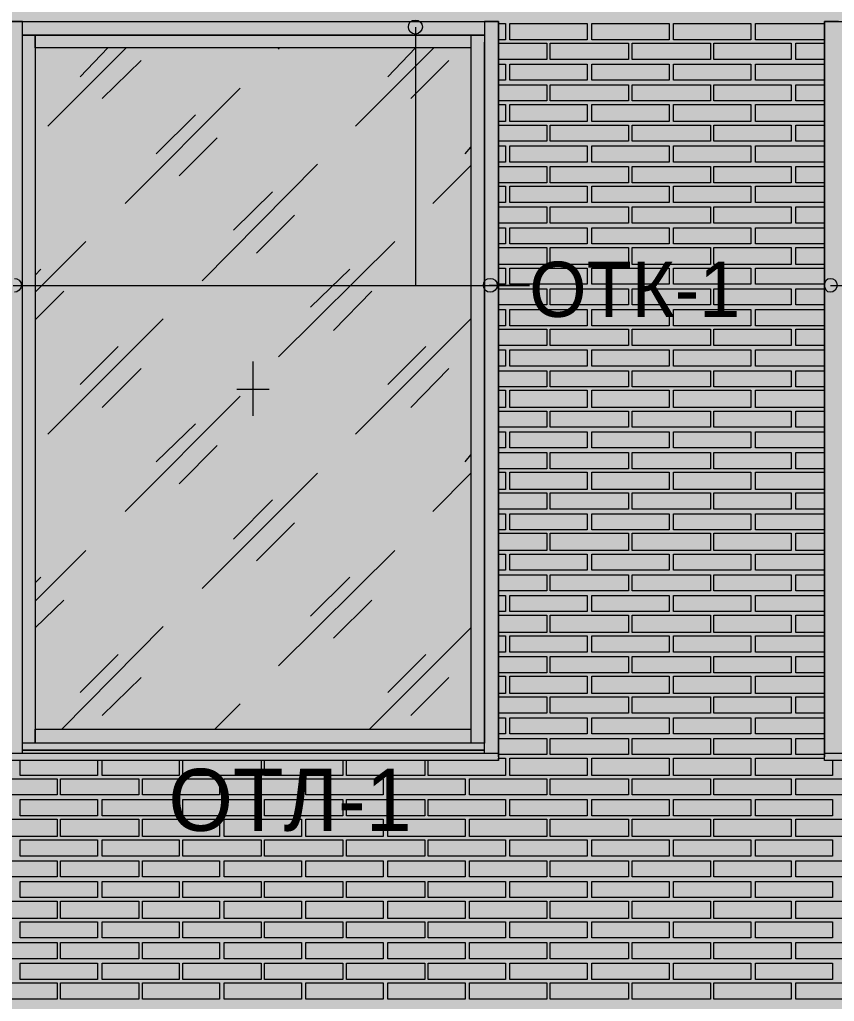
# Model space of a CAD drawing. Header units: millimetres. Extents: x -28928 to 100580, y -22867 to 36490.
# Drawn here: x 35031 to 38022, y 24390 to 27993 of the extents above; entities that cross this region are included whole.
import ezdxf

# ---------------------------------------------------------------- set-up
doc = ezdxf.new("R2010")
doc.units = ezdxf.units.MM
doc.layers.add('PDF _Геометрия', color=7, linetype='Continuous', true_color=0x8f8e8d)
doc.layers.add('PDF _Сплошная заливка', color=7, linetype='Continuous', true_color=0xffffff)
doc.layers.add('PDF _Текст', color=7, linetype='Continuous')

msp = doc.modelspace()

# ---------------------------------------------------------------- hatches: boundary and pattern name
at = {"layer": 'PDF _Сплошная заливка', "true_color": 0xdcd6cf, "transparency": 33554559}
msp.add_hatch(color=254, dxfattribs=at).paths.add_polyline_path([(19133.7, 30089.1), (19133.7, 16343.4), (52641.4, 16343.4), (52641.4, 30089.1)])

# ---------------------------------------------------------------- linework, layer by layer
at = {"layer": 'PDF _Геометрия', "color": 7, "lineweight": 9}
for points in [[(35041.4, 25299.9), (35041.4, 25363.4), (35041.4, 27910.3), (35041.4, 27986.4), (34990.7, 27986.4), (34990.7, 27910.3), (34990.7, 25363.4), (34990.7, 25287.2), (34990.7, 27986.4), (36788.7, 27986.4), (36788.7, 25287.2), (36788.7, 25363.4), (36788.7, 27910.3), (36788.7, 27986.4), (36738, 27986.4), (36738, 27910.3)], [(36484.1, 27965.3), (36484.1, 27017.6), (36903, 27017.6), (36754.9, 27017.6)], [(38036.8, 27986.4), (37986.1, 27986.4), (37986.1, 27910.3), (37986.1, 26636.8), (37986.1, 25363.4), (37986.1, 25287.2), (37986.1, 27986.4), (39788.4, 27986.4)], [(36738, 25338), (35041.4, 25338), (35041.4, 27910.3), (35041.4, 27935.7), (35088, 27935.7), (35088, 27910.3), (35088, 25338), (35041.4, 25338)], [(36687.2, 27935.7), (36738, 27935.7)], [(36687.2, 27935.7), (36687.2, 27910.3)], [(35134.5, 27601.4), (35422.2, 27889.1)], [(35253, 27783.4), (35354.5, 27889.1)], [(35980.7, 27884.9), (35984.9, 27889.1)], [(36264.1, 27601.4), (36551.8, 27889.1)], [(36382.6, 27783.4), (36484.1, 27889.1)], [(36687.2, 27910.3), (36687.2, 25338)], [(36738, 25299.9), (36738, 25363.4), (36738, 27910.3), (36738, 25338)], [(35333.4, 27703), (35477.2, 27842.6)], [(36467.2, 27703), (36606.8, 27842.6)], [(35418, 27318), (35841.1, 27741)], [(35532.2, 27499.9), (35676.1, 27643.7)], [(35616.8, 27419.5), (35756.4, 27559.1)], [(36666.1, 27499.9), (36687.2, 27525.3)], [(35701.4, 27034.5), (36124.5, 27461.8)], [(36547.6, 27318), (36687.2, 27457.6)], [(35815.7, 27220.7), (35959.5, 27360.3)], [(35900.3, 27136), (36039.9, 27275.7)], [(35088, 26992.2), (35274.1, 27178.4)], [(35980.7, 26755.3), (36408, 27178.4)], [(35088, 27055.7), (35109.1, 27076.8)], [(36099.1, 26937.2), (36243, 27076.8)], [(35007.6, 27017.6), (36903, 27017.6)], [(35088, 26890.7), (35193.7, 26996.4)], [(36183.7, 26852.6), (36323.4, 26996.4)], [(38007.2, 27017.6), (39898.4, 27017.6)], [(35134.5, 26471.8), (35557.6, 26894.9)], [(36264.1, 26471.8), (36687.2, 26894.9)], [(35253, 26653.7), (35392.6, 26793.4)], [(36382.6, 26653.7), (36522.2, 26793.4)], [(35887.6, 26738.4), (35887.6, 26539.5)], [(35333.4, 26569.1), (35477.2, 26713)], [(36467.2, 26569.1), (36606.8, 26713)], [(35828.4, 26636.8), (35946.8, 26636.8)], [(35418, 26188.4), (35841.1, 26611.4)], [(35532.2, 26370.3), (35676.1, 26509.9)], [(35616.8, 26289.9), (35756.4, 26429.5)], [(36666.1, 26370.3), (36687.2, 26395.7)], [(35701.4, 25904.9), (36124.5, 26328)], [(36547.6, 26188.4), (36687.2, 26328)], [(35815.7, 26086.8), (35959.5, 26230.7)], [(35900.3, 26006.4), (36039.9, 26146)], [(35088, 25858.4), (35274.1, 26044.5)], [(35980.7, 25621.4), (36408, 26044.5)], [(35088, 25926), (35109.1, 25947.2)], [(36099.1, 25803.4), (36243, 25947.2)], [(35088, 25761), (35193.7, 25862.6)], [(36183.7, 25723), (36323.4, 25862.6)], [(35185.3, 25388.7), (35557.6, 25765.3)], [(36314.9, 25388.7), (36687.2, 25761)], [(35253, 25524.1), (35392.6, 25663.7)], [(36382.6, 25524.1), (36522.2, 25663.7)], [(35333.4, 25439.5), (35477.2, 25579.1)], [(36467.2, 25439.5), (36606.8, 25579.1)], [(35748, 25388.7), (35841.1, 25481.8)], [(36738, 25338), (36687.2, 25338)], [(36788.7, 25338), (36788.7, 25312.6), (36788.7, 25299.9), (36788.7, 25274.5), (36788.7, 25283)], [(36788.7, 25299.9), (34990.7, 25299.9), (34990.7, 25304.1)], [(36788.7, 25274.5), (34990.7, 25274.5), (34990.7, 25299.9)], [(36738, 25312.6), (35041.4, 25312.6), (36738, 25312.6)], [(36738, 25312.6), (35041.4, 25312.6)], [(39788.4, 25304.1), (39788.4, 25299.9), (37986.1, 25299.9), (37986.1, 25304.1)], [(39788.4, 25299.9), (39788.4, 25274.5), (37986.1, 25274.5), (37986.1, 25299.9)], [(37986.1, 25274.5), (37986.1, 25283)]]:
    msp.add_lwpolyline(points, dxfattribs=at)
for points in [[(35062.6, 27935.7), (35041.4, 27935.7), (35041.4, 27986.4), (35062.6, 27986.4), (36738, 27986.4), (36738, 27935.7)], [(36687.2, 27889.1), (35088, 27889.1), (35088, 27935.7), (36687.2, 27935.7)], [(36687.2, 25338), (35088, 25338), (35088, 25388.7), (36687.2, 25388.7)]]:
    msp.add_lwpolyline(points, close=True, dxfattribs=at)
at = {"layer": 'PDF _Геометрия', "lineweight": 9}
for points in [[(36788.7, 27978), (36814.1, 27978), (36814.1, 27918.7), (36788.7, 27918.7)], [(37986.1, 27918.7), (37732.2, 27918.7), (37732.2, 27978), (37986.1, 27978)], [(36788.7, 27906), (36822.6, 27906), (36966.4, 27906), (36966.4, 27846.8), (36822.6, 27846.8), (36788.7, 27846.8)], [(37986.1, 27846.8), (37880.3, 27846.8), (37880.3, 27906), (37986.1, 27906)], [(36788.7, 27829.9), (36814.1, 27829.9), (36814.1, 27770.7), (36788.7, 27770.7)], [(37986.1, 27770.7), (37732.2, 27770.7), (37732.2, 27829.9), (37986.1, 27829.9)], [(36788.7, 27753.7), (36822.6, 27753.7), (36966.4, 27753.7), (36966.4, 27694.5), (36822.6, 27694.5), (36788.7, 27694.5)], [(37986.1, 27694.5), (37880.3, 27694.5), (37880.3, 27753.7), (37986.1, 27753.7)], [(36788.7, 27681.8), (36814.1, 27681.8), (36814.1, 27618.4), (36788.7, 27618.4)], [(37986.1, 27618.4), (37732.2, 27618.4), (37732.2, 27681.8), (37986.1, 27681.8)], [(36788.7, 27605.7), (36822.6, 27605.7), (36966.4, 27605.7), (36966.4, 27546.4), (36822.6, 27546.4), (36788.7, 27546.4)], [(37986.1, 27546.4), (37880.3, 27546.4), (37880.3, 27605.7), (37986.1, 27605.7)], [(36788.7, 27529.5), (36814.1, 27529.5), (36814.1, 27470.3), (36788.7, 27470.3)], [(37986.1, 27470.3), (37732.2, 27470.3), (37732.2, 27529.5), (37986.1, 27529.5)], [(36788.7, 27453.4), (36822.6, 27453.4), (36966.4, 27453.4), (36966.4, 27394.1), (36822.6, 27394.1), (36788.7, 27394.1)], [(37986.1, 27394.1), (37880.3, 27394.1), (37880.3, 27453.4), (37986.1, 27453.4)], [(36788.7, 27381.4), (36814.1, 27381.4), (36814.1, 27322.2), (36788.7, 27322.2)], [(37986.1, 27322.2), (37732.2, 27322.2), (37732.2, 27381.4), (37986.1, 27381.4)], [(36788.7, 27305.3), (36822.6, 27305.3), (36966.4, 27305.3), (36966.4, 27246), (36822.6, 27246), (36788.7, 27246)], [(37986.1, 27246), (37880.3, 27246), (37880.3, 27305.3), (37986.1, 27305.3)], [(36788.7, 27229.1), (36814.1, 27229.1), (36814.1, 27169.9), (36788.7, 27169.9)], [(37986.1, 27169.9), (37732.2, 27169.9), (37732.2, 27229.1), (37986.1, 27229.1)], [(36788.7, 27157.2), (36822.6, 27157.2), (36966.4, 27157.2), (36966.4, 27093.7), (36822.6, 27093.7), (36788.7, 27093.7)], [(37986.1, 27093.7), (37880.3, 27093.7), (37880.3, 27157.2), (37986.1, 27157.2)], [(36788.7, 27081), (36814.1, 27081), (36814.1, 27021.8), (36788.7, 27021.8)], [(37986.1, 27021.8), (37732.2, 27021.8), (37732.2, 27081), (37986.1, 27081)], [(36788.7, 27004.9), (36822.6, 27004.9), (36966.4, 27004.9), (36966.4, 26945.7), (36822.6, 26945.7), (36788.7, 26945.7)], [(37986.1, 26945.7), (37880.3, 26945.7), (37880.3, 27004.9), (37986.1, 27004.9)], [(36788.7, 26928.7), (36814.1, 26928.7), (36814.1, 26869.5), (36788.7, 26869.5)], [(37986.1, 26869.5), (37732.2, 26869.5), (37732.2, 26928.7), (37986.1, 26928.7)], [(36788.7, 26856.8), (36822.6, 26856.8), (36966.4, 26856.8), (36966.4, 26797.6), (36822.6, 26797.6), (36788.7, 26797.6)], [(37986.1, 26797.6), (37880.3, 26797.6), (37880.3, 26856.8), (37986.1, 26856.8)], [(36788.7, 26780.7), (36814.1, 26780.7), (36814.1, 26721.4), (36788.7, 26721.4)], [(37986.1, 26721.4), (37732.2, 26721.4), (37732.2, 26780.7), (37986.1, 26780.7)], [(36788.7, 26704.5), (36822.6, 26704.5), (36966.4, 26704.5), (36966.4, 26645.3), (36822.6, 26645.3), (36788.7, 26645.3)], [(37986.1, 26645.3), (37880.3, 26645.3), (37880.3, 26704.5), (37986.1, 26704.5)], [(36788.7, 26632.6), (36814.1, 26632.6), (36814.1, 26569.1), (36788.7, 26569.1)], [(37986.1, 26569.1), (37732.2, 26569.1), (37732.2, 26632.6), (37986.1, 26632.6)], [(36788.7, 26556.4), (36822.6, 26556.4), (36966.4, 26556.4), (36966.4, 26497.2), (36822.6, 26497.2), (36788.7, 26497.2)], [(37986.1, 26497.2), (37880.3, 26497.2), (37880.3, 26556.4), (37986.1, 26556.4)], [(36788.7, 26480.3), (36814.1, 26480.3), (36814.1, 26421), (36788.7, 26421)], [(37986.1, 26421), (37732.2, 26421), (37732.2, 26480.3), (37986.1, 26480.3)], [(36788.7, 26404.1), (36822.6, 26404.1), (36966.4, 26404.1), (36966.4, 26344.9), (36822.6, 26344.9), (36788.7, 26344.9)], [(37986.1, 26344.9), (37880.3, 26344.9), (37880.3, 26404.1), (37986.1, 26404.1)], [(36788.7, 26332.2), (36814.1, 26332.2), (36814.1, 26268.7), (36788.7, 26268.7)], [(37986.1, 26268.7), (37732.2, 26268.7), (37732.2, 26332.2), (37986.1, 26332.2)], [(36788.7, 26256), (36822.6, 26256), (36966.4, 26256), (36966.4, 26196.8), (36822.6, 26196.8), (36788.7, 26196.8)], [(37986.1, 26196.8), (37880.3, 26196.8), (37880.3, 26256), (37986.1, 26256)], [(36788.7, 26179.9), (36814.1, 26179.9), (36814.1, 26120.7), (36788.7, 26120.7)], [(37986.1, 26120.7), (37732.2, 26120.7), (37732.2, 26179.9), (37986.1, 26179.9)], [(36788.7, 26108), (36822.6, 26108), (36966.4, 26108), (36966.4, 26044.5), (36822.6, 26044.5), (36788.7, 26044.5)], [(37986.1, 26044.5), (37880.3, 26044.5), (37880.3, 26108), (37986.1, 26108)], [(36788.7, 26031.8), (36814.1, 26031.8), (36814.1, 25972.6), (36788.7, 25972.6)], [(37986.1, 25972.6), (37732.2, 25972.6), (37732.2, 26031.8), (37986.1, 26031.8)], [(36788.7, 25955.7), (36822.6, 25955.7), (36966.4, 25955.7), (36966.4, 25896.4), (36822.6, 25896.4), (36788.7, 25896.4)], [(37986.1, 25896.4), (37880.3, 25896.4), (37880.3, 25955.7), (37986.1, 25955.7)], [(36788.7, 25879.5), (36814.1, 25879.5), (36814.1, 25820.3), (36788.7, 25820.3)], [(37986.1, 25820.3), (37732.2, 25820.3), (37732.2, 25879.5), (37986.1, 25879.5)], [(36788.7, 25807.6), (36822.6, 25807.6), (36966.4, 25807.6), (36966.4, 25744.1), (36822.6, 25744.1), (36788.7, 25744.1)], [(37986.1, 25744.1), (37880.3, 25744.1), (37880.3, 25807.6), (37986.1, 25807.6)], [(36788.7, 25731.4), (36814.1, 25731.4), (36814.1, 25672.2), (36788.7, 25672.2)], [(37986.1, 25672.2), (37732.2, 25672.2), (37732.2, 25731.4), (37986.1, 25731.4)], [(36788.7, 25655.3), (36822.6, 25655.3), (36966.4, 25655.3), (36966.4, 25596), (36822.6, 25596), (36788.7, 25596)], [(37986.1, 25596), (37880.3, 25596), (37880.3, 25655.3), (37986.1, 25655.3)], [(36788.7, 25583.4), (36814.1, 25583.4), (36814.1, 25519.9), (36788.7, 25519.9)], [(37986.1, 25519.9), (37732.2, 25519.9), (37732.2, 25583.4), (37986.1, 25583.4)], [(36788.7, 25507.2), (36822.6, 25507.2), (36966.4, 25507.2), (36966.4, 25448), (36822.6, 25448), (36788.7, 25448)], [(37986.1, 25448), (37880.3, 25448), (37880.3, 25507.2), (37986.1, 25507.2)], [(36788.7, 25431), (36814.1, 25431), (36814.1, 25371.8), (36788.7, 25371.8)], [(37986.1, 25371.8), (37732.2, 25371.8), (37732.2, 25431), (37986.1, 25431)], [(36788.7, 25354.9), (36822.6, 25354.9), (36966.4, 25354.9), (36966.4, 25295.7), (36822.6, 25295.7), (36788.7, 25295.7)], [(37986.1, 25295.7), (37880.3, 25295.7), (37880.3, 25354.9), (37986.1, 25354.9)], [(35316.4, 25274.5), (35316.4, 25219.5), (35033, 25219.5), (35033, 25274.5)], [(35616.8, 25274.5), (35616.8, 25219.5), (35333.4, 25219.5), (35333.4, 25274.5)], [(35917.2, 25274.5), (35917.2, 25219.5), (35629.5, 25219.5), (35629.5, 25274.5)], [(36217.6, 25274.5), (36217.6, 25219.5), (35929.9, 25219.5), (35929.9, 25274.5)], [(36518, 25274.5), (36518, 25219.5), (36230.3, 25219.5), (36230.3, 25274.5)], [(36788.7, 25283), (36814.1, 25283), (36814.1, 25219.5), (36530.7, 25219.5), (36530.7, 25274.5)], [(38015.7, 25274.5), (38015.7, 25219.5), (37732.2, 25219.5), (37732.2, 25283), (37986.1, 25283)]]:
    msp.add_lwpolyline(points, dxfattribs=at)
for points in [[(37114.5, 27978), (37114.5, 27918.7), (36831.1, 27918.7), (36831.1, 27978)], [(37414.9, 27978), (37414.9, 27918.7), (37131.4, 27918.7), (37131.4, 27978)], [(37715.3, 27978), (37715.3, 27918.7), (37431.8, 27918.7), (37431.8, 27978)], [(37266.8, 27846.8), (37123, 27846.8), (36979.1, 27846.8), (36979.1, 27906), (37123, 27906), (37266.8, 27906)], [(37567.2, 27846.8), (37423.4, 27846.8), (37279.5, 27846.8), (37279.5, 27906), (37423.4, 27906), (37567.2, 27906)], [(37863.4, 27846.8), (37723.7, 27846.8), (37579.9, 27846.8), (37579.9, 27906), (37723.7, 27906), (37863.4, 27906)], [(37114.5, 27829.9), (37114.5, 27770.7), (36831.1, 27770.7), (36831.1, 27829.9)], [(37414.9, 27829.9), (37414.9, 27770.7), (37131.4, 27770.7), (37131.4, 27829.9)], [(37715.3, 27829.9), (37715.3, 27770.7), (37431.8, 27770.7), (37431.8, 27829.9)], [(37266.8, 27694.5), (37123, 27694.5), (36979.1, 27694.5), (36979.1, 27753.7), (37123, 27753.7), (37266.8, 27753.7)], [(37567.2, 27694.5), (37423.4, 27694.5), (37279.5, 27694.5), (37279.5, 27753.7), (37423.4, 27753.7), (37567.2, 27753.7)], [(37863.4, 27694.5), (37723.7, 27694.5), (37579.9, 27694.5), (37579.9, 27753.7), (37723.7, 27753.7), (37863.4, 27753.7)], [(37114.5, 27681.8), (37114.5, 27618.4), (36831.1, 27618.4), (36831.1, 27681.8)], [(37414.9, 27681.8), (37414.9, 27618.4), (37131.4, 27618.4), (37131.4, 27681.8)], [(37715.3, 27681.8), (37715.3, 27618.4), (37431.8, 27618.4), (37431.8, 27681.8)], [(37266.8, 27546.4), (37123, 27546.4), (36979.1, 27546.4), (36979.1, 27605.7), (37123, 27605.7), (37266.8, 27605.7)], [(37567.2, 27546.4), (37423.4, 27546.4), (37279.5, 27546.4), (37279.5, 27605.7), (37423.4, 27605.7), (37567.2, 27605.7)], [(37863.4, 27546.4), (37723.7, 27546.4), (37579.9, 27546.4), (37579.9, 27605.7), (37723.7, 27605.7), (37863.4, 27605.7)], [(37114.5, 27529.5), (37114.5, 27470.3), (36831.1, 27470.3), (36831.1, 27529.5)], [(37414.9, 27529.5), (37414.9, 27470.3), (37131.4, 27470.3), (37131.4, 27529.5)], [(37715.3, 27529.5), (37715.3, 27470.3), (37431.8, 27470.3), (37431.8, 27529.5)], [(37266.8, 27394.1), (37123, 27394.1), (36979.1, 27394.1), (36979.1, 27453.4), (37123, 27453.4), (37266.8, 27453.4)], [(37567.2, 27394.1), (37423.4, 27394.1), (37279.5, 27394.1), (37279.5, 27453.4), (37423.4, 27453.4), (37567.2, 27453.4)], [(37863.4, 27394.1), (37723.7, 27394.1), (37579.9, 27394.1), (37579.9, 27453.4), (37723.7, 27453.4), (37863.4, 27453.4)], [(37114.5, 27381.4), (37114.5, 27322.2), (36831.1, 27322.2), (36831.1, 27381.4)], [(37414.9, 27381.4), (37414.9, 27322.2), (37131.4, 27322.2), (37131.4, 27381.4)], [(37715.3, 27381.4), (37715.3, 27322.2), (37431.8, 27322.2), (37431.8, 27381.4)], [(37266.8, 27246), (37123, 27246), (36979.1, 27246), (36979.1, 27305.3), (37123, 27305.3), (37266.8, 27305.3)], [(37567.2, 27246), (37423.4, 27246), (37279.5, 27246), (37279.5, 27305.3), (37423.4, 27305.3), (37567.2, 27305.3)], [(37863.4, 27246), (37723.7, 27246), (37579.9, 27246), (37579.9, 27305.3), (37723.7, 27305.3), (37863.4, 27305.3)], [(37114.5, 27229.1), (37114.5, 27169.9), (36831.1, 27169.9), (36831.1, 27229.1)], [(37414.9, 27229.1), (37414.9, 27169.9), (37131.4, 27169.9), (37131.4, 27229.1)], [(37715.3, 27229.1), (37715.3, 27169.9), (37431.8, 27169.9), (37431.8, 27229.1)], [(37266.8, 27093.7), (37123, 27093.7), (36979.1, 27093.7), (36979.1, 27157.2), (37123, 27157.2), (37266.8, 27157.2)], [(37567.2, 27093.7), (37423.4, 27093.7), (37279.5, 27093.7), (37279.5, 27157.2), (37423.4, 27157.2), (37567.2, 27157.2)], [(37863.4, 27093.7), (37723.7, 27093.7), (37579.9, 27093.7), (37579.9, 27157.2), (37723.7, 27157.2), (37863.4, 27157.2)], [(37114.5, 27081), (37114.5, 27021.8), (36831.1, 27021.8), (36831.1, 27081)], [(37414.9, 27081), (37414.9, 27021.8), (37131.4, 27021.8), (37131.4, 27081)], [(37715.3, 27081), (37715.3, 27021.8), (37431.8, 27021.8), (37431.8, 27081)], [(37266.8, 26945.7), (37123, 26945.7), (36979.1, 26945.7), (36979.1, 27004.9), (37123, 27004.9), (37266.8, 27004.9)], [(37567.2, 26945.7), (37423.4, 26945.7), (37279.5, 26945.7), (37279.5, 27004.9), (37423.4, 27004.9), (37567.2, 27004.9)], [(37863.4, 26945.7), (37723.7, 26945.7), (37579.9, 26945.7), (37579.9, 27004.9), (37723.7, 27004.9), (37863.4, 27004.9)], [(37114.5, 26928.7), (37114.5, 26869.5), (36831.1, 26869.5), (36831.1, 26928.7)], [(37414.9, 26928.7), (37414.9, 26869.5), (37131.4, 26869.5), (37131.4, 26928.7)], [(37715.3, 26928.7), (37715.3, 26869.5), (37431.8, 26869.5), (37431.8, 26928.7)], [(37266.8, 26797.6), (37123, 26797.6), (36979.1, 26797.6), (36979.1, 26856.8), (37123, 26856.8), (37266.8, 26856.8)], [(37567.2, 26797.6), (37423.4, 26797.6), (37279.5, 26797.6), (37279.5, 26856.8), (37423.4, 26856.8), (37567.2, 26856.8)], [(37863.4, 26797.6), (37723.7, 26797.6), (37579.9, 26797.6), (37579.9, 26856.8), (37723.7, 26856.8), (37863.4, 26856.8)], [(37114.5, 26780.7), (37114.5, 26721.4), (36831.1, 26721.4), (36831.1, 26780.7)], [(37414.9, 26780.7), (37414.9, 26721.4), (37131.4, 26721.4), (37131.4, 26780.7)], [(37715.3, 26780.7), (37715.3, 26721.4), (37431.8, 26721.4), (37431.8, 26780.7)], [(37266.8, 26645.3), (37123, 26645.3), (36979.1, 26645.3), (36979.1, 26704.5), (37123, 26704.5), (37266.8, 26704.5)], [(37567.2, 26645.3), (37423.4, 26645.3), (37279.5, 26645.3), (37279.5, 26704.5), (37423.4, 26704.5), (37567.2, 26704.5)], [(37863.4, 26645.3), (37723.7, 26645.3), (37579.9, 26645.3), (37579.9, 26704.5), (37723.7, 26704.5), (37863.4, 26704.5)], [(37114.5, 26632.6), (37114.5, 26569.1), (36831.1, 26569.1), (36831.1, 26632.6)], [(37414.9, 26632.6), (37414.9, 26569.1), (37131.4, 26569.1), (37131.4, 26632.6)], [(37715.3, 26632.6), (37715.3, 26569.1), (37431.8, 26569.1), (37431.8, 26632.6)], [(37266.8, 26497.2), (37123, 26497.2), (36979.1, 26497.2), (36979.1, 26556.4), (37123, 26556.4), (37266.8, 26556.4)], [(37567.2, 26497.2), (37423.4, 26497.2), (37279.5, 26497.2), (37279.5, 26556.4), (37423.4, 26556.4), (37567.2, 26556.4)], [(37863.4, 26497.2), (37723.7, 26497.2), (37579.9, 26497.2), (37579.9, 26556.4), (37723.7, 26556.4), (37863.4, 26556.4)], [(37114.5, 26480.3), (37114.5, 26421), (36831.1, 26421), (36831.1, 26480.3)], [(37414.9, 26480.3), (37414.9, 26421), (37131.4, 26421), (37131.4, 26480.3)], [(37715.3, 26480.3), (37715.3, 26421), (37431.8, 26421), (37431.8, 26480.3)], [(37266.8, 26344.9), (37123, 26344.9), (36979.1, 26344.9), (36979.1, 26404.1), (37123, 26404.1), (37266.8, 26404.1)], [(37567.2, 26344.9), (37423.4, 26344.9), (37279.5, 26344.9), (37279.5, 26404.1), (37423.4, 26404.1), (37567.2, 26404.1)], [(37863.4, 26344.9), (37723.7, 26344.9), (37579.9, 26344.9), (37579.9, 26404.1), (37723.7, 26404.1), (37863.4, 26404.1)], [(37114.5, 26332.2), (37114.5, 26268.7), (36831.1, 26268.7), (36831.1, 26332.2)], [(37414.9, 26332.2), (37414.9, 26268.7), (37131.4, 26268.7), (37131.4, 26332.2)], [(37715.3, 26332.2), (37715.3, 26268.7), (37431.8, 26268.7), (37431.8, 26332.2)], [(37266.8, 26196.8), (37123, 26196.8), (36979.1, 26196.8), (36979.1, 26256), (37123, 26256), (37266.8, 26256)], [(37567.2, 26196.8), (37423.4, 26196.8), (37279.5, 26196.8), (37279.5, 26256), (37423.4, 26256), (37567.2, 26256)], [(37863.4, 26196.8), (37723.7, 26196.8), (37579.9, 26196.8), (37579.9, 26256), (37723.7, 26256), (37863.4, 26256)], [(37114.5, 26179.9), (37114.5, 26120.7), (36831.1, 26120.7), (36831.1, 26179.9)], [(37414.9, 26179.9), (37414.9, 26120.7), (37131.4, 26120.7), (37131.4, 26179.9)], [(37715.3, 26179.9), (37715.3, 26120.7), (37431.8, 26120.7), (37431.8, 26179.9)], [(37266.8, 26044.5), (37123, 26044.5), (36979.1, 26044.5), (36979.1, 26108), (37123, 26108), (37266.8, 26108)], [(37567.2, 26044.5), (37423.4, 26044.5), (37279.5, 26044.5), (37279.5, 26108), (37423.4, 26108), (37567.2, 26108)], [(37863.4, 26044.5), (37723.7, 26044.5), (37579.9, 26044.5), (37579.9, 26108), (37723.7, 26108), (37863.4, 26108)], [(37114.5, 26031.8), (37114.5, 25972.6), (36831.1, 25972.6), (36831.1, 26031.8)], [(37414.9, 26031.8), (37414.9, 25972.6), (37131.4, 25972.6), (37131.4, 26031.8)], [(37715.3, 26031.8), (37715.3, 25972.6), (37431.8, 25972.6), (37431.8, 26031.8)], [(37266.8, 25896.4), (37123, 25896.4), (36979.1, 25896.4), (36979.1, 25955.7), (37123, 25955.7), (37266.8, 25955.7)], [(37567.2, 25896.4), (37423.4, 25896.4), (37279.5, 25896.4), (37279.5, 25955.7), (37423.4, 25955.7), (37567.2, 25955.7)], [(37863.4, 25896.4), (37723.7, 25896.4), (37579.9, 25896.4), (37579.9, 25955.7), (37723.7, 25955.7), (37863.4, 25955.7)], [(37114.5, 25879.5), (37114.5, 25820.3), (36831.1, 25820.3), (36831.1, 25879.5)], [(37414.9, 25879.5), (37414.9, 25820.3), (37131.4, 25820.3), (37131.4, 25879.5)], [(37715.3, 25879.5), (37715.3, 25820.3), (37431.8, 25820.3), (37431.8, 25879.5)], [(37266.8, 25744.1), (37123, 25744.1), (36979.1, 25744.1), (36979.1, 25807.6), (37123, 25807.6), (37266.8, 25807.6)], [(37567.2, 25744.1), (37423.4, 25744.1), (37279.5, 25744.1), (37279.5, 25807.6), (37423.4, 25807.6), (37567.2, 25807.6)], [(37863.4, 25744.1), (37723.7, 25744.1), (37579.9, 25744.1), (37579.9, 25807.6), (37723.7, 25807.6), (37863.4, 25807.6)], [(37114.5, 25731.4), (37114.5, 25672.2), (36831.1, 25672.2), (36831.1, 25731.4)], [(37414.9, 25731.4), (37414.9, 25672.2), (37131.4, 25672.2), (37131.4, 25731.4)], [(37715.3, 25731.4), (37715.3, 25672.2), (37431.8, 25672.2), (37431.8, 25731.4)], [(37266.8, 25596), (37123, 25596), (36979.1, 25596), (36979.1, 25655.3), (37123, 25655.3), (37266.8, 25655.3)], [(37567.2, 25596), (37423.4, 25596), (37279.5, 25596), (37279.5, 25655.3), (37423.4, 25655.3), (37567.2, 25655.3)], [(37863.4, 25596), (37723.7, 25596), (37579.9, 25596), (37579.9, 25655.3), (37723.7, 25655.3), (37863.4, 25655.3)], [(37114.5, 25583.4), (37114.5, 25519.9), (36831.1, 25519.9), (36831.1, 25583.4)], [(37414.9, 25583.4), (37414.9, 25519.9), (37131.4, 25519.9), (37131.4, 25583.4)], [(37715.3, 25583.4), (37715.3, 25519.9), (37431.8, 25519.9), (37431.8, 25583.4)], [(37266.8, 25448), (37123, 25448), (36979.1, 25448), (36979.1, 25507.2), (37123, 25507.2), (37266.8, 25507.2)], [(37567.2, 25448), (37423.4, 25448), (37279.5, 25448), (37279.5, 25507.2), (37423.4, 25507.2), (37567.2, 25507.2)], [(37863.4, 25448), (37723.7, 25448), (37579.9, 25448), (37579.9, 25507.2), (37723.7, 25507.2), (37863.4, 25507.2)], [(37114.5, 25431), (37114.5, 25371.8), (36831.1, 25371.8), (36831.1, 25431)], [(37414.9, 25431), (37414.9, 25371.8), (37131.4, 25371.8), (37131.4, 25431)], [(37715.3, 25431), (37715.3, 25371.8), (37431.8, 25371.8), (37431.8, 25431)], [(37266.8, 25295.7), (37123, 25295.7), (36979.1, 25295.7), (36979.1, 25354.9), (37123, 25354.9), (37266.8, 25354.9)], [(37567.2, 25295.7), (37423.4, 25295.7), (37279.5, 25295.7), (37279.5, 25354.9), (37423.4, 25354.9), (37567.2, 25354.9)], [(37863.4, 25295.7), (37723.7, 25295.7), (37579.9, 25295.7), (37579.9, 25354.9), (37723.7, 25354.9), (37863.4, 25354.9)], [(37114.5, 25283), (37114.5, 25219.5), (36831.1, 25219.5), (36831.1, 25283)], [(37414.9, 25283), (37414.9, 25219.5), (37131.4, 25219.5), (37131.4, 25283)], [(37715.3, 25283), (37715.3, 25219.5), (37431.8, 25219.5), (37431.8, 25283)], [(35168.4, 25147.6), (35024.5, 25147.6), (34880.7, 25147.6), (34880.7, 25206.8), (35024.5, 25206.8), (35168.4, 25206.8)], [(35468.7, 25147.6), (35324.9, 25147.6), (35181.1, 25147.6), (35181.1, 25206.8), (35324.9, 25206.8), (35468.7, 25206.8)], [(35764.9, 25147.6), (35625.3, 25147.6), (35481.4, 25147.6), (35481.4, 25206.8), (35625.3, 25206.8), (35764.9, 25206.8)], [(36065.3, 25147.6), (35925.7, 25147.6), (35781.8, 25147.6), (35781.8, 25206.8), (35925.7, 25206.8), (36065.3, 25206.8)], [(36365.7, 25147.6), (36221.8, 25147.6), (36082.2, 25147.6), (36082.2, 25206.8), (36221.8, 25206.8), (36365.7, 25206.8)], [(36666.1, 25147.6), (36522.2, 25147.6), (36382.6, 25147.6), (36382.6, 25206.8), (36522.2, 25206.8), (36666.1, 25206.8)], [(36966.4, 25147.6), (36822.6, 25147.6), (36683, 25147.6), (36683, 25206.8), (36822.6, 25206.8), (36966.4, 25206.8)], [(37266.8, 25147.6), (37123, 25147.6), (36979.1, 25147.6), (36979.1, 25206.8), (37123, 25206.8), (37266.8, 25206.8)], [(37567.2, 25147.6), (37423.4, 25147.6), (37279.5, 25147.6), (37279.5, 25206.8), (37423.4, 25206.8), (37567.2, 25206.8)], [(37863.4, 25147.6), (37723.7, 25147.6), (37579.9, 25147.6), (37579.9, 25206.8), (37723.7, 25206.8), (37863.4, 25206.8)], [(38163.7, 25147.6), (38024.1, 25147.6), (37880.3, 25147.6), (37880.3, 25206.8), (38024.1, 25206.8), (38163.7, 25206.8)], [(35316.4, 25130.7), (35316.4, 25071.4), (35033, 25071.4), (35033, 25130.7)], [(35616.8, 25130.7), (35616.8, 25071.4), (35333.4, 25071.4), (35333.4, 25130.7)], [(35917.2, 25130.7), (35917.2, 25071.4), (35629.5, 25071.4), (35629.5, 25130.7)], [(36217.6, 25130.7), (36217.6, 25071.4), (35929.9, 25071.4), (35929.9, 25130.7)], [(36518, 25130.7), (36518, 25071.4), (36230.3, 25071.4), (36230.3, 25130.7)], [(36814.1, 25130.7), (36814.1, 25071.4), (36530.7, 25071.4), (36530.7, 25130.7)], [(37114.5, 25130.7), (37114.5, 25071.4), (36831.1, 25071.4), (36831.1, 25130.7)], [(37414.9, 25130.7), (37414.9, 25071.4), (37131.4, 25071.4), (37131.4, 25130.7)], [(37715.3, 25130.7), (37715.3, 25071.4), (37431.8, 25071.4), (37431.8, 25130.7)], [(38015.7, 25130.7), (38015.7, 25071.4), (37732.2, 25071.4), (37732.2, 25130.7)], [(35168.4, 24995.3), (35024.5, 24995.3), (34880.7, 24995.3), (34880.7, 25058.7), (35024.5, 25058.7), (35168.4, 25058.7)], [(35468.7, 24995.3), (35324.9, 24995.3), (35181.1, 24995.3), (35181.1, 25058.7), (35324.9, 25058.7), (35468.7, 25058.7)], [(35764.9, 24995.3), (35625.3, 24995.3), (35481.4, 24995.3), (35481.4, 25058.7), (35625.3, 25058.7), (35764.9, 25058.7)], [(36065.3, 24995.3), (35925.7, 24995.3), (35781.8, 24995.3), (35781.8, 25058.7), (35925.7, 25058.7), (36065.3, 25058.7)], [(36365.7, 24995.3), (36221.8, 24995.3), (36082.2, 24995.3), (36082.2, 25058.7), (36221.8, 25058.7), (36365.7, 25058.7)], [(36666.1, 24995.3), (36522.2, 24995.3), (36382.6, 24995.3), (36382.6, 25058.7), (36522.2, 25058.7), (36666.1, 25058.7)], [(36966.4, 24995.3), (36822.6, 24995.3), (36683, 24995.3), (36683, 25058.7), (36822.6, 25058.7), (36966.4, 25058.7)], [(37266.8, 24995.3), (37123, 24995.3), (36979.1, 24995.3), (36979.1, 25058.7), (37123, 25058.7), (37266.8, 25058.7)], [(37567.2, 24995.3), (37423.4, 24995.3), (37279.5, 24995.3), (37279.5, 25058.7), (37423.4, 25058.7), (37567.2, 25058.7)], [(37863.4, 24995.3), (37723.7, 24995.3), (37579.9, 24995.3), (37579.9, 25058.7), (37723.7, 25058.7), (37863.4, 25058.7)], [(38163.7, 24995.3), (38024.1, 24995.3), (37880.3, 24995.3), (37880.3, 25058.7), (38024.1, 25058.7), (38163.7, 25058.7)], [(35316.4, 24982.6), (35316.4, 24923.4), (35033, 24923.4), (35033, 24982.6)], [(35616.8, 24982.6), (35616.8, 24923.4), (35333.4, 24923.4), (35333.4, 24982.6)], [(35917.2, 24982.6), (35917.2, 24923.4), (35629.5, 24923.4), (35629.5, 24982.6)], [(36217.6, 24982.6), (36217.6, 24923.4), (35929.9, 24923.4), (35929.9, 24982.6)], [(36518, 24982.6), (36518, 24923.4), (36230.3, 24923.4), (36230.3, 24982.6)], [(36814.1, 24982.6), (36814.1, 24923.4), (36530.7, 24923.4), (36530.7, 24982.6)], [(37114.5, 24982.6), (37114.5, 24923.4), (36831.1, 24923.4), (36831.1, 24982.6)], [(37414.9, 24982.6), (37414.9, 24923.4), (37131.4, 24923.4), (37131.4, 24982.6)], [(37715.3, 24982.6), (37715.3, 24923.4), (37431.8, 24923.4), (37431.8, 24982.6)], [(38015.7, 24982.6), (38015.7, 24923.4), (37732.2, 24923.4), (37732.2, 24982.6)], [(35168.4, 24847.2), (35024.5, 24847.2), (34880.7, 24847.2), (34880.7, 24906.4), (35024.5, 24906.4), (35168.4, 24906.4)], [(35468.7, 24847.2), (35324.9, 24847.2), (35181.1, 24847.2), (35181.1, 24906.4), (35324.9, 24906.4), (35468.7, 24906.4)], [(35764.9, 24847.2), (35625.3, 24847.2), (35481.4, 24847.2), (35481.4, 24906.4), (35625.3, 24906.4), (35764.9, 24906.4)], [(36065.3, 24847.2), (35925.7, 24847.2), (35781.8, 24847.2), (35781.8, 24906.4), (35925.7, 24906.4), (36065.3, 24906.4)], [(36365.7, 24847.2), (36221.8, 24847.2), (36082.2, 24847.2), (36082.2, 24906.4), (36221.8, 24906.4), (36365.7, 24906.4)], [(36666.1, 24847.2), (36522.2, 24847.2), (36382.6, 24847.2), (36382.6, 24906.4), (36522.2, 24906.4), (36666.1, 24906.4)], [(36966.4, 24847.2), (36822.6, 24847.2), (36683, 24847.2), (36683, 24906.4), (36822.6, 24906.4), (36966.4, 24906.4)], [(37266.8, 24847.2), (37123, 24847.2), (36979.1, 24847.2), (36979.1, 24906.4), (37123, 24906.4), (37266.8, 24906.4)], [(37567.2, 24847.2), (37423.4, 24847.2), (37279.5, 24847.2), (37279.5, 24906.4), (37423.4, 24906.4), (37567.2, 24906.4)], [(37863.4, 24847.2), (37723.7, 24847.2), (37579.9, 24847.2), (37579.9, 24906.4), (37723.7, 24906.4), (37863.4, 24906.4)], [(38163.7, 24847.2), (38024.1, 24847.2), (37880.3, 24847.2), (37880.3, 24906.4), (38024.1, 24906.4), (38163.7, 24906.4)], [(35316.4, 24830.3), (35316.4, 24771), (35033, 24771), (35033, 24830.3)], [(35616.8, 24830.3), (35616.8, 24771), (35333.4, 24771), (35333.4, 24830.3)], [(35917.2, 24830.3), (35917.2, 24771), (35629.5, 24771), (35629.5, 24830.3)], [(36217.6, 24830.3), (36217.6, 24771), (35929.9, 24771), (35929.9, 24830.3)], [(36518, 24830.3), (36518, 24771), (36230.3, 24771), (36230.3, 24830.3)], [(36814.1, 24830.3), (36814.1, 24771), (36530.7, 24771), (36530.7, 24830.3)], [(37114.5, 24830.3), (37114.5, 24771), (36831.1, 24771), (36831.1, 24830.3)], [(37414.9, 24830.3), (37414.9, 24771), (37131.4, 24771), (37131.4, 24830.3)], [(37715.3, 24830.3), (37715.3, 24771), (37431.8, 24771), (37431.8, 24830.3)], [(38015.7, 24830.3), (38015.7, 24771), (37732.2, 24771), (37732.2, 24830.3)], [(35168.4, 24694.9), (35024.5, 24694.9), (34880.7, 24694.9), (34880.7, 24758.4), (35024.5, 24758.4), (35168.4, 24758.4)], [(35468.7, 24694.9), (35324.9, 24694.9), (35181.1, 24694.9), (35181.1, 24758.4), (35324.9, 24758.4), (35468.7, 24758.4)], [(35764.9, 24694.9), (35625.3, 24694.9), (35481.4, 24694.9), (35481.4, 24758.4), (35625.3, 24758.4), (35764.9, 24758.4)], [(36065.3, 24694.9), (35925.7, 24694.9), (35781.8, 24694.9), (35781.8, 24758.4), (35925.7, 24758.4), (36065.3, 24758.4)], [(36365.7, 24694.9), (36221.8, 24694.9), (36082.2, 24694.9), (36082.2, 24758.4), (36221.8, 24758.4), (36365.7, 24758.4)], [(36666.1, 24694.9), (36522.2, 24694.9), (36382.6, 24694.9), (36382.6, 24758.4), (36522.2, 24758.4), (36666.1, 24758.4)], [(36966.4, 24694.9), (36822.6, 24694.9), (36683, 24694.9), (36683, 24758.4), (36822.6, 24758.4), (36966.4, 24758.4)], [(37266.8, 24694.9), (37123, 24694.9), (36979.1, 24694.9), (36979.1, 24758.4), (37123, 24758.4), (37266.8, 24758.4)], [(37567.2, 24694.9), (37423.4, 24694.9), (37279.5, 24694.9), (37279.5, 24758.4), (37423.4, 24758.4), (37567.2, 24758.4)], [(37863.4, 24694.9), (37723.7, 24694.9), (37579.9, 24694.9), (37579.9, 24758.4), (37723.7, 24758.4), (37863.4, 24758.4)], [(38163.7, 24694.9), (38024.1, 24694.9), (37880.3, 24694.9), (37880.3, 24758.4), (38024.1, 24758.4), (38163.7, 24758.4)], [(35316.4, 24682.2), (35316.4, 24623), (35033, 24623), (35033, 24682.2)], [(35616.8, 24682.2), (35616.8, 24623), (35333.4, 24623), (35333.4, 24682.2)], [(35917.2, 24682.2), (35917.2, 24623), (35629.5, 24623), (35629.5, 24682.2)], [(36217.6, 24682.2), (36217.6, 24623), (35929.9, 24623), (35929.9, 24682.2)], [(36518, 24682.2), (36518, 24623), (36230.3, 24623), (36230.3, 24682.2)], [(36814.1, 24682.2), (36814.1, 24623), (36530.7, 24623), (36530.7, 24682.2)], [(37114.5, 24682.2), (37114.5, 24623), (36831.1, 24623), (36831.1, 24682.2)], [(37414.9, 24682.2), (37414.9, 24623), (37131.4, 24623), (37131.4, 24682.2)], [(37715.3, 24682.2), (37715.3, 24623), (37431.8, 24623), (37431.8, 24682.2)], [(38015.7, 24682.2), (38015.7, 24623), (37732.2, 24623), (37732.2, 24682.2)], [(35168.4, 24546.8), (35024.5, 24546.8), (34880.7, 24546.8), (34880.7, 24606), (35024.5, 24606), (35168.4, 24606)], [(35468.7, 24546.8), (35324.9, 24546.8), (35181.1, 24546.8), (35181.1, 24606), (35324.9, 24606), (35468.7, 24606)], [(35764.9, 24546.8), (35625.3, 24546.8), (35481.4, 24546.8), (35481.4, 24606), (35625.3, 24606), (35764.9, 24606)], [(36065.3, 24546.8), (35925.7, 24546.8), (35781.8, 24546.8), (35781.8, 24606), (35925.7, 24606), (36065.3, 24606)], [(36365.7, 24546.8), (36221.8, 24546.8), (36082.2, 24546.8), (36082.2, 24606), (36221.8, 24606), (36365.7, 24606)], [(36666.1, 24546.8), (36522.2, 24546.8), (36382.6, 24546.8), (36382.6, 24606), (36522.2, 24606), (36666.1, 24606)], [(36966.4, 24546.8), (36822.6, 24546.8), (36683, 24546.8), (36683, 24606), (36822.6, 24606), (36966.4, 24606)], [(37266.8, 24546.8), (37123, 24546.8), (36979.1, 24546.8), (36979.1, 24606), (37123, 24606), (37266.8, 24606)], [(37567.2, 24546.8), (37423.4, 24546.8), (37279.5, 24546.8), (37279.5, 24606), (37423.4, 24606), (37567.2, 24606)], [(37863.4, 24546.8), (37723.7, 24546.8), (37579.9, 24546.8), (37579.9, 24606), (37723.7, 24606), (37863.4, 24606)], [(38163.7, 24546.8), (38024.1, 24546.8), (37880.3, 24546.8), (37880.3, 24606), (38024.1, 24606), (38163.7, 24606)], [(35316.4, 24529.9), (35316.4, 24470.7), (35033, 24470.7), (35033, 24529.9)], [(35616.8, 24529.9), (35616.8, 24470.7), (35333.4, 24470.7), (35333.4, 24529.9)], [(35917.2, 24529.9), (35917.2, 24470.7), (35629.5, 24470.7), (35629.5, 24529.9)], [(36217.6, 24529.9), (36217.6, 24470.7), (35929.9, 24470.7), (35929.9, 24529.9)], [(36518, 24529.9), (36518, 24470.7), (36230.3, 24470.7), (36230.3, 24529.9)], [(36814.1, 24529.9), (36814.1, 24470.7), (36530.7, 24470.7), (36530.7, 24529.9)], [(37114.5, 24529.9), (37114.5, 24470.7), (36831.1, 24470.7), (36831.1, 24529.9)], [(37414.9, 24529.9), (37414.9, 24470.7), (37131.4, 24470.7), (37131.4, 24529.9)], [(37715.3, 24529.9), (37715.3, 24470.7), (37431.8, 24470.7), (37431.8, 24529.9)], [(38015.7, 24529.9), (38015.7, 24470.7), (37732.2, 24470.7), (37732.2, 24529.9)], [(35168.4, 24398.7), (35024.5, 24398.7), (34880.7, 24398.7), (34880.7, 24458), (35024.5, 24458), (35168.4, 24458)], [(35468.7, 24398.7), (35324.9, 24398.7), (35181.1, 24398.7), (35181.1, 24458), (35324.9, 24458), (35468.7, 24458)], [(35764.9, 24398.7), (35625.3, 24398.7), (35481.4, 24398.7), (35481.4, 24458), (35625.3, 24458), (35764.9, 24458)], [(36065.3, 24398.7), (35925.7, 24398.7), (35781.8, 24398.7), (35781.8, 24458), (35925.7, 24458), (36065.3, 24458)], [(36365.7, 24398.7), (36221.8, 24398.7), (36082.2, 24398.7), (36082.2, 24458), (36221.8, 24458), (36365.7, 24458)], [(36666.1, 24398.7), (36522.2, 24398.7), (36382.6, 24398.7), (36382.6, 24458), (36522.2, 24458), (36666.1, 24458)], [(36966.4, 24398.7), (36822.6, 24398.7), (36683, 24398.7), (36683, 24458), (36822.6, 24458), (36966.4, 24458)], [(37266.8, 24398.7), (37123, 24398.7), (36979.1, 24398.7), (36979.1, 24458), (37123, 24458), (37266.8, 24458)], [(37567.2, 24398.7), (37423.4, 24398.7), (37279.5, 24398.7), (37279.5, 24458), (37423.4, 24458), (37567.2, 24458)], [(37863.4, 24398.7), (37723.7, 24398.7), (37579.9, 24398.7), (37579.9, 24458), (37723.7, 24458), (37863.4, 24458)], [(38163.7, 24398.7), (38024.1, 24398.7), (37880.3, 24398.7), (37880.3, 24458), (38024.1, 24458), (38163.7, 24458)]]:
    msp.add_lwpolyline(points, close=True, dxfattribs=at)
at = {"layer": 'PDF _Геометрия', "color": 7, "lineweight": 9}
for points in [[(36458.7, 27965.3), (36458.7, 27982.2), (36467.2, 27990.7), (36484.1, 27990.7)], [(36458.7, 27965.3), (36458.7, 27982.2), (36467.2, 27990.7), (36484.1, 27990.7)], [(36484.1, 27939.9), (36467.2, 27939.9), (36458.7, 27952.6), (36458.7, 27965.3)], [(36484.1, 27939.9), (36467.2, 27939.9), (36458.7, 27952.6), (36458.7, 27965.3)], [(36484.1, 27990.7), (36496.8, 27990.7), (36509.5, 27982.2), (36509.5, 27965.3)], [(36484.1, 27990.7), (36496.8, 27990.7), (36509.5, 27982.2), (36509.5, 27965.3)], [(36509.5, 27965.3), (36509.5, 27952.6), (36496.8, 27939.9), (36484.1, 27939.9)], [(36509.5, 27965.3), (36509.5, 27952.6), (36496.8, 27939.9), (36484.1, 27939.9)], [(35011.8, 27043), (35024.5, 27043), (35037.2, 27034.5), (35037.2, 27017.6)], [(35011.8, 27043), (35024.5, 27043), (35037.2, 27034.5), (35037.2, 27017.6)], [(36733.7, 27017.6), (36733.7, 27034.5), (36742.2, 27043), (36759.1, 27043)], [(36733.7, 27017.6), (36733.7, 27034.5), (36742.2, 27043), (36759.1, 27043)], [(36759.1, 27043), (36771.8, 27043), (36784.5, 27034.5), (36784.5, 27017.6)], [(36759.1, 27043), (36771.8, 27043), (36784.5, 27034.5), (36784.5, 27017.6)], [(37986.1, 27017.6), (37986.1, 27034.5), (37994.5, 27043), (38007.2, 27043)], [(37986.1, 27017.6), (37986.1, 27034.5), (37994.5, 27043), (38007.2, 27043)], [(38007.2, 27043), (38019.9, 27043), (38032.6, 27034.5), (38032.6, 27017.6)], [(38007.2, 27043), (38019.9, 27043), (38032.6, 27034.5), (38032.6, 27017.6)], [(35037.2, 27017.6), (35037.2, 27004.9), (35024.5, 26992.2), (35011.8, 26992.2)], [(35037.2, 27017.6), (35037.2, 27004.9), (35024.5, 26992.2), (35011.8, 26992.2)], [(36759.1, 26992.2), (36742.2, 26992.2), (36733.7, 27004.9), (36733.7, 27017.6)], [(36759.1, 26992.2), (36742.2, 26992.2), (36733.7, 27004.9), (36733.7, 27017.6)], [(36784.5, 27017.6), (36784.5, 27004.9), (36771.8, 26992.2), (36759.1, 26992.2)], [(36784.5, 27017.6), (36784.5, 27004.9), (36771.8, 26992.2), (36759.1, 26992.2)], [(38007.2, 26992.2), (37994.5, 26992.2), (37986.1, 27004.9), (37986.1, 27017.6)], [(38007.2, 26992.2), (37994.5, 26992.2), (37986.1, 27004.9), (37986.1, 27017.6)], [(38032.6, 27017.6), (38032.6, 27004.9), (38019.9, 26992.2), (38007.2, 26992.2)], [(38032.6, 27017.6), (38032.6, 27004.9), (38019.9, 26992.2), (38007.2, 26992.2)]]:
    msp.add_open_spline(points, degree=3, dxfattribs=at)
at = {"layer": 'PDF _Сплошная заливка', "lineweight": 9, "transparency": 33554559}
msp.add_solid([(35088, 27889.1), (35088, 25388.7), (36687.2, 27889.1), (36687.2, 25388.7)], dxfattribs=at)

# ---------------------------------------------------------------- texts
at = {"layer": 'PDF _Текст', "attachment_point": 4, "style": ''}
for s, insert, char_height in [('ОТК-1', (36901.5, 27001.8), 202.56), ('ОТЛ-1', (35577.1, 25128.2), 227.71)]:
    msp.add_mtext(s, dxfattribs=dict(at, insert=insert, char_height=char_height))

doc.saveas('drawing.dxf')
